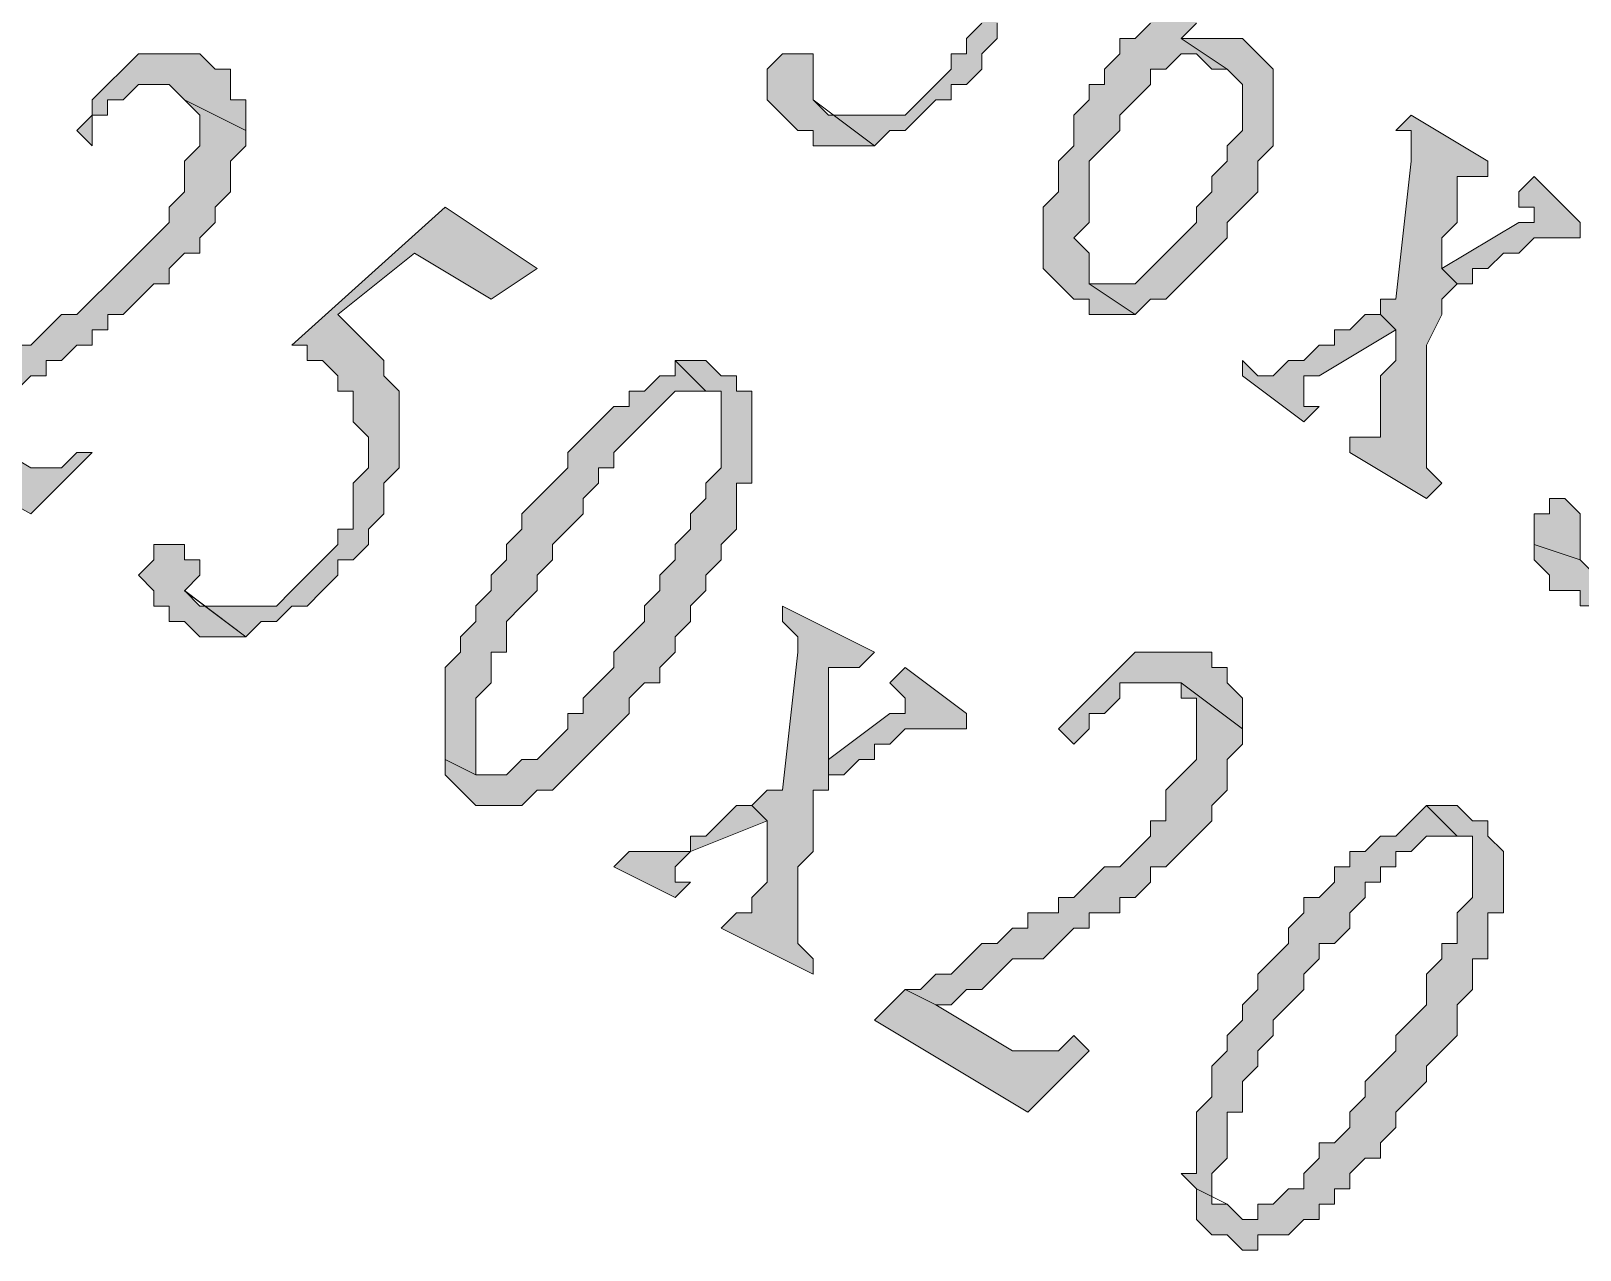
# Model space of a CAD drawing. Header units: millimetres. Extents: x 6 to 291, y 4 to 206.
# Drawn here: x 186.986 to 191.262, y 89.747 to 93.112 of the extents above; entities that cross this region are included whole.
import ezdxf

# ---------------------------------------------------------------- set-up
doc = ezdxf.new("R2010")
doc.units = ezdxf.units.MM
doc.layers.add('C00-00-00', color=7, linetype='Continuous')

msp = doc.modelspace()

# ---------------------------------------------------------------- hatches: boundary and pattern name
at = {"layer": 'C00-00-00'}
h = msp.add_hatch(color=256, dxfattribs=at)
h.dxf.hatch_style = 2
h.paths.add_polyline_path([(190.076673, 93.810666), (189.822673, 93.979999), (189.441673, 93.598999), (189.484006, 93.556666), (189.52634, 93.556666), (189.52634, 93.514333), (189.568673, 93.471999), (189.568673, 93.429666), (189.611006, 93.429666), (189.611006, 93.387333), (189.611006, 93.344999), (189.611006, 93.217999), (189.611006, 93.175666), (189.611006, 93.133333), (189.568673, 93.090999), (189.568673, 93.048666), (189.52634, 93.048666), (189.52634, 93.006333), (189.484006, 92.963999), (189.441673, 92.921666), (189.39934, 92.879333), (189.357006, 92.879333), (189.230006, 92.879333), (189.187673, 92.879333), (189.14534, 92.921666), (189.314673, 92.794666), (189.357006, 92.836999), (189.39934, 92.836999), (189.441673, 92.879333), (189.484006, 92.921666), (189.52634, 92.921666), (189.52634, 92.963999), (189.568673, 92.963999), (189.611006, 93.006333), (189.611006, 93.048666), (189.65334, 93.090999), (189.65334, 93.133333), (189.695673, 93.175666), (189.695673, 93.217999), (189.695673, 93.260333), (189.738006, 93.260333), (189.738006, 93.429666), (189.695673, 93.471999), (189.695673, 93.514333), (189.65334, 93.556666), (189.65334, 93.598999), (189.611006, 93.598999), (189.611006, 93.641333), (189.568673, 93.683666), (189.78034, 93.852999), (189.992006, 93.725999)])
h = msp.add_hatch(color=256, dxfattribs=at)
h.dxf.hatch_style = 2
h.paths.add_polyline_path([(190.796332, 93.429665), (190.753999, 93.429665), (190.711665, 93.471999), (190.542332, 93.471999), (190.499999, 93.429665), (190.457665, 93.429665), (190.415332, 93.429665), (190.372999, 93.387332), (190.330665, 93.387332), (190.288332, 93.344999), (190.245999, 93.302665), (190.203665, 93.302665), (190.161332, 93.260332), (190.118999, 93.217999), (190.118999, 93.175665), (190.076665, 93.175665), (190.076665, 93.133332), (190.034332, 93.090999), (189.991999, 93.090999), (189.991999, 93.048665), (189.949665, 93.006332), (189.949665, 92.963999), (189.907332, 92.963999), (189.907332, 92.921665), (189.864999, 92.879332), (189.864999, 92.836999), (189.864999, 92.794665), (189.822665, 92.752332), (189.822665, 92.667665), (189.780332, 92.625332), (189.780332, 92.455999), (189.822665, 92.413665), (189.864999, 92.371332), (189.907332, 92.371332), (189.907332, 92.328999), (190.034332, 92.328999), (189.907332, 92.413665), (189.907332, 92.455999), (189.907332, 92.498332), (189.864999, 92.540665), (189.907332, 92.582999), (189.907332, 92.667665), (189.907332, 92.709999), (189.907332, 92.752332), (189.949665, 92.794665), (189.991999, 92.836999), (189.991999, 92.879332), (190.034332, 92.921665), (190.076665, 92.963999), (190.076665, 93.006332), (190.118999, 93.006332), (190.161332, 93.048665), (190.203665, 93.048665), (190.245999, 93.006332), (190.288332, 93.006332), (190.161332, 93.090999), (190.203665, 93.133332), (190.203665, 93.175665), (190.245999, 93.175665), (190.288332, 93.217999), (190.330665, 93.260332), (190.372999, 93.302665), (190.415332, 93.344999), (190.457665, 93.344999), (190.499999, 93.387332), (190.584665, 93.387332), (190.626999, 93.429665), (190.669332, 93.429665), (190.711665, 93.387332), (190.753999, 93.387332)])
h = msp.add_hatch(color=256, dxfattribs=at)
h.dxf.hatch_style = 2
h.paths.add_polyline_path([(190.373005, 93.048673), (190.330672, 93.091006), (190.288339, 93.091006), (190.203672, 93.091006), (190.161339, 93.091006), (190.288339, 93.006339), (190.330672, 92.964006), (190.330672, 92.879339), (190.330672, 92.837006), (190.288339, 92.794673), (190.288339, 92.752339), (190.246005, 92.710006), (190.246005, 92.667673), (190.203672, 92.625339), (190.203672, 92.583006), (190.161339, 92.540673), (190.119005, 92.498339), (190.076672, 92.456006), (190.034339, 92.413673), (189.907339, 92.413673), (190.034339, 92.329006), (190.076672, 92.371339), (190.119005, 92.371339), (190.161339, 92.413673), (190.203672, 92.456006), (190.246005, 92.498339), (190.288339, 92.540673), (190.288339, 92.583006), (190.330672, 92.625339), (190.373005, 92.667673), (190.373005, 92.710006), (190.373005, 92.752339), (190.415339, 92.794673), (190.415339, 92.837006), (190.415339, 93.006339)])
h = msp.add_hatch(color=256, dxfattribs=at)
h.dxf.hatch_style = 2
h.paths.add_polyline_path([(187.494337, 93.006338), (187.452004, 93.048672), (187.409671, 93.048672), (187.367337, 93.048672), (187.325004, 93.048672), (187.282671, 93.048672), (187.240337, 93.006338), (187.198004, 92.964005), (187.155671, 92.921672), (187.155671, 92.879338), (187.113337, 92.837005), (187.155671, 92.794672), (187.155671, 92.837005), (187.155671, 92.879338), (187.198004, 92.879338), (187.198004, 92.921672), (187.240337, 92.921672), (187.282671, 92.964005), (187.367337, 92.964005), (187.409671, 92.921672), (187.579004, 92.837005), (187.579004, 92.921672), (187.536671, 92.921672), (187.536671, 92.964005), (187.536671, 93.006338)])
h = msp.add_hatch(color=256, dxfattribs=at)
h.dxf.hatch_style = 2
h.paths.add_polyline_path([(189.145335, 93.048673), (189.103001, 93.048673), (189.060668, 93.048673), (189.018335, 93.006339), (189.018335, 92.964006), (189.018335, 92.921673), (189.060668, 92.879339), (189.103001, 92.837006), (189.145335, 92.837006), (189.145335, 92.794673), (189.314668, 92.794673), (189.145335, 92.921673), (189.145335, 92.964006), (189.145335, 93.006339)])
h = msp.add_hatch(color=256, dxfattribs=at)
h.dxf.hatch_style = 2
h.paths.add_polyline_path([(187.579006, 92.837001), (187.409672, 92.921668), (187.452006, 92.879334), (187.452006, 92.794668), (187.409672, 92.752334), (187.409672, 92.710001), (187.409672, 92.667668), (187.367339, 92.625334), (187.367339, 92.583001), (187.325006, 92.540668), (187.282672, 92.498334), (187.240339, 92.456001), (187.198006, 92.413668), (187.155672, 92.371334), (187.113339, 92.329001), (187.071006, 92.329001), (187.028672, 92.286668), (186.986339, 92.244334), (186.944006, 92.244334), (186.901672, 92.202001), (186.859339, 92.202001), (186.859339, 92.159668), (186.817006, 92.159668), (186.732339, 92.117334), (186.690006, 92.117334), (186.647672, 92.075001), (186.774672, 92.032668), (186.817006, 92.075001), (186.859339, 92.075001), (186.901672, 92.117334), (186.944006, 92.117334), (186.986339, 92.159668), (187.028672, 92.159668), (187.028672, 92.202001), (187.071006, 92.202001), (187.113339, 92.244334), (187.155672, 92.244334), (187.155672, 92.286668), (187.198006, 92.286668), (187.198006, 92.329001), (187.240339, 92.329001), (187.282672, 92.371334), (187.325006, 92.413668), (187.367339, 92.413668), (187.367339, 92.456001), (187.409672, 92.498334), (187.452006, 92.498334), (187.452006, 92.540668), (187.494339, 92.583001), (187.494339, 92.625334), (187.536672, 92.667668), (187.536672, 92.710001), (187.536672, 92.752334), (187.579006, 92.794668)])
h = msp.add_hatch(color=256, dxfattribs=at)
h.dxf.hatch_style = 2
h.paths.add_polyline_path([(191.007996, 92.752333), (190.796329, 92.879333), (190.753996, 92.836999), (190.796329, 92.836999), (190.796329, 92.794666), (190.796329, 92.752333), (190.753996, 92.371333), (190.711662, 92.371333), (190.711662, 92.328999), (190.753996, 92.286666), (190.753996, 92.201999), (190.711662, 92.159666), (190.711662, 92.032666), (190.711662, 91.990333), (190.669329, 91.990333), (190.626996, 91.990333), (190.626996, 91.947999), (190.838662, 91.820999), (190.880996, 91.863333), (190.838662, 91.905666), (190.838662, 92.117333), (190.838662, 92.159666), (190.838662, 92.244333), (190.880996, 92.328999), (190.880996, 92.371333), (190.923329, 92.413666), (190.880996, 92.455999), (190.880996, 92.540666), (190.923329, 92.582999), (190.923329, 92.667666), (190.923329, 92.709999), (190.965662, 92.709999), (191.007996, 92.709999)])
h = msp.add_hatch(color=256, dxfattribs=at)
h.dxf.hatch_style = 2
h.paths.add_polyline_path([(191.98166, 92.710006), (191.939327, 92.710006), (191.896994, 92.75234), (191.85466, 92.75234), (191.812327, 92.710006), (191.769994, 92.710006), (191.896994, 92.62534), (191.939327, 92.583006), (191.939327, 92.540673), (191.939327, 92.456006), (191.939327, 92.413673), (191.896994, 92.37134), (191.896994, 92.329006), (191.85466, 92.286673), (191.812327, 92.286673), (191.812327, 92.24434), (191.769994, 92.24434), (191.72766, 92.202006), (191.685327, 92.202006), (191.642994, 92.202006), (191.60066, 92.202006), (191.558327, 92.202006), (191.558327, 92.159673), (191.60066, 92.11734), (191.642994, 92.075006), (191.642994, 92.032673), (191.685327, 92.032673), (191.685327, 91.948006), (191.642994, 91.905673), (191.642994, 91.86334), (191.642994, 91.821006), (191.60066, 91.778673), (191.60066, 91.73634), (191.558327, 91.73634), (191.558327, 91.694006), (191.515994, 91.651673), (191.47366, 91.651673), (191.47366, 91.60934), (191.431327, 91.60934), (191.388994, 91.60934), (191.34666, 91.60934), (191.304327, 91.60934), (191.261994, 91.651673), (191.134994, 91.694006), (191.134994, 91.651673), (191.177327, 91.60934), (191.177327, 91.567006), (191.21966, 91.567006), (191.261994, 91.567006), (191.261994, 91.524673), (191.34666, 91.524673), (191.388994, 91.567006), (191.431327, 91.567006), (191.47366, 91.567006), (191.515994, 91.60934), (191.558327, 91.60934), (191.60066, 91.651673), (191.642994, 91.651673), (191.642994, 91.694006), (191.685327, 91.73634), (191.72766, 91.778673), (191.72766, 91.821006), (191.769994, 91.86334), (191.769994, 91.905673), (191.769994, 91.948006), (191.769994, 92.032673), (191.769994, 92.075006), (191.72766, 92.11734), (191.72766, 92.159673), (191.769994, 92.159673), (191.812327, 92.202006), (191.85466, 92.202006), (191.85466, 92.24434), (191.896994, 92.24434), (191.939327, 92.286673), (191.98166, 92.329006), (191.98166, 92.37134), (192.023994, 92.37134), (192.023994, 92.413673), (192.023994, 92.456006), (192.066327, 92.49834), (192.066327, 92.540673), (192.023994, 92.583006), (192.023994, 92.62534), (192.023994, 92.667673)])
h = msp.add_hatch(color=256, dxfattribs=at)
h.dxf.hatch_style = 2
h.paths.add_polyline_path([(191.262001, 92.583004), (191.135001, 92.710004), (191.092668, 92.66767), (191.092668, 92.625337), (191.135001, 92.625337), (191.135001, 92.583004), (191.092668, 92.583004), (190.881001, 92.456004), (190.923335, 92.41367), (190.965668, 92.41367), (190.965668, 92.456004), (191.008001, 92.456004), (191.050335, 92.498337), (191.092668, 92.498337), (191.135001, 92.54067), (191.177335, 92.54067), (191.262001, 92.54067)])
h = msp.add_hatch(color=256, dxfattribs=at)
h.dxf.hatch_style = 2
h.paths.add_polyline_path([(188.383333, 92.456001), (188.129333, 92.625334), (187.706, 92.244334), (187.748333, 92.244334), (187.748333, 92.202001), (187.790667, 92.202001), (187.833, 92.159667), (187.833, 92.117334), (187.875333, 92.117334), (187.875333, 92.075001), (187.875333, 92.032667), (187.917667, 91.990334), (187.917667, 91.905667), (187.875333, 91.863334), (187.875333, 91.821001), (187.875333, 91.778667), (187.875333, 91.736334), (187.833, 91.736334), (187.833, 91.694001), (187.790667, 91.651667), (187.748333, 91.609334), (187.706, 91.567001), (187.663667, 91.524667), (187.621333, 91.524667), (187.536667, 91.524667), (187.494333, 91.524667), (187.452, 91.524667), (187.409667, 91.567001), (187.579, 91.440001), (187.621333, 91.482334), (187.663667, 91.482334), (187.706, 91.524667), (187.748333, 91.524667), (187.790667, 91.567001), (187.833, 91.609334), (187.833, 91.651667), (187.875333, 91.651667), (187.917667, 91.694001), (187.917667, 91.736334), (187.96, 91.778667), (187.96, 91.821001), (187.96, 91.863334), (188.002333, 91.905667), (188.002333, 92.075001), (188.002333, 92.117334), (187.96, 92.159667), (187.96, 92.202001), (187.917667, 92.244334), (187.875333, 92.286667), (187.833, 92.329001), (188.044667, 92.498334), (188.256333, 92.371334)])
h = msp.add_hatch(color=256, dxfattribs=at)
h.dxf.hatch_style = 2
h.paths.add_polyline_path([(190.711663, 92.329006), (190.66933, 92.329006), (190.626997, 92.286672), (190.584663, 92.286672), (190.584663, 92.244339), (190.54233, 92.244339), (190.499997, 92.202006), (190.457663, 92.202006), (190.41533, 92.159672), (190.372997, 92.159672), (190.330663, 92.202006), (190.330663, 92.159672), (190.499997, 92.032672), (190.54233, 92.075006), (190.499997, 92.075006), (190.499997, 92.117339), (190.499997, 92.159672), (190.54233, 92.159672), (190.753997, 92.286672)])
h = msp.add_hatch(color=256, dxfattribs=at)
h.dxf.hatch_style = 2
h.paths.add_polyline_path([(188.891329, 92.159669), (188.848996, 92.202002), (188.764329, 92.202002), (188.848996, 92.117335), (188.891329, 92.117335), (188.891329, 92.075002), (188.891329, 91.990335), (188.891329, 91.948002), (188.891329, 91.905669), (188.848996, 91.863335), (188.848996, 91.821002), (188.806662, 91.778669), (188.806662, 91.736335), (188.764329, 91.694002), (188.764329, 91.651669), (188.721996, 91.609335), (188.721996, 91.567002), (188.679662, 91.524669), (188.679662, 91.482335), (188.637329, 91.440002), (188.594996, 91.397669), (188.594996, 91.355335), (188.552662, 91.313002), (188.510329, 91.270669), (188.510329, 91.228335), (188.467996, 91.228335), (188.467996, 91.186002), (188.425662, 91.143669), (188.383329, 91.101335), (188.340996, 91.101335), (188.298662, 91.059002), (188.256329, 91.059002), (188.213996, 91.059002), (188.129329, 91.101335), (188.129329, 91.059002), (188.171662, 91.016669), (188.213996, 90.974335), (188.256329, 90.974335), (188.298662, 90.974335), (188.340996, 90.974335), (188.383329, 91.016669), (188.425662, 91.016669), (188.467996, 91.059002), (188.510329, 91.101335), (188.552662, 91.143669), (188.594996, 91.186002), (188.637329, 91.228335), (188.637329, 91.270669), (188.679662, 91.313002), (188.721996, 91.313002), (188.721996, 91.355335), (188.764329, 91.397669), (188.764329, 91.440002), (188.806662, 91.482335), (188.806662, 91.524669), (188.848996, 91.567002), (188.848996, 91.609335), (188.891329, 91.651669), (188.891329, 91.694002), (188.933662, 91.736335), (188.933662, 91.778669), (188.933662, 91.821002), (188.933662, 91.863335), (188.975996, 91.863335), (188.975996, 92.117335), (188.933662, 92.117335), (188.933662, 92.159669)])
h = msp.add_hatch(color=256, dxfattribs=at)
h.dxf.hatch_style = 2
h.paths.add_polyline_path([(188.764334, 92.202003), (188.764334, 92.159669), (188.722001, 92.159669), (188.679667, 92.117336), (188.637334, 92.117336), (188.637334, 92.075003), (188.595001, 92.075003), (188.552667, 92.032669), (188.510334, 91.990336), (188.468001, 91.948003), (188.468001, 91.905669), (188.425667, 91.863336), (188.383334, 91.821003), (188.341001, 91.778669), (188.341001, 91.736336), (188.298667, 91.694003), (188.298667, 91.651669), (188.256334, 91.609336), (188.256334, 91.567003), (188.214001, 91.524669), (188.214001, 91.482336), (188.171667, 91.440003), (188.171667, 91.397669), (188.129334, 91.355336), (188.129334, 91.270669), (188.129334, 91.101336), (188.214001, 91.059003), (188.214001, 91.101336), (188.214001, 91.228336), (188.214001, 91.270669), (188.256334, 91.313003), (188.256334, 91.355336), (188.256334, 91.397669), (188.298667, 91.397669), (188.298667, 91.440003), (188.298667, 91.482336), (188.341001, 91.524669), (188.383334, 91.567003), (188.383334, 91.609336), (188.425667, 91.651669), (188.425667, 91.694003), (188.468001, 91.736336), (188.510334, 91.778669), (188.510334, 91.821003), (188.552667, 91.863336), (188.552667, 91.905669), (188.595001, 91.905669), (188.595001, 91.948003), (188.637334, 91.990336), (188.679667, 92.032669), (188.722001, 92.075003), (188.764334, 92.117336), (188.806667, 92.117336), (188.849001, 92.117336)])
h = msp.add_hatch(color=256, dxfattribs=at)
h.dxf.hatch_style = 2
h.paths.add_polyline_path([(187.155663, 91.948005), (187.113329, 91.948005), (187.070996, 91.905672), (186.986329, 91.905672), (186.774663, 92.032672), (186.647663, 92.075005), (186.605329, 92.032672), (186.605329, 91.990338), (186.986329, 91.778672)])
h = msp.add_hatch(color=256, dxfattribs=at)
h.dxf.hatch_style = 2
h.paths.add_polyline_path([(191.219659, 91.821002), (191.177326, 91.821002), (191.177326, 91.778669), (191.134992, 91.778669), (191.134992, 91.736336), (191.134992, 91.694002), (191.261992, 91.651669), (191.261992, 91.694002), (191.261992, 91.736336), (191.261992, 91.778669)])
h = msp.add_hatch(color=256, dxfattribs=at)
h.dxf.hatch_style = 2
h.paths.add_polyline_path([(187.409669, 91.693999), (187.367335, 91.693999), (187.325002, 91.693999), (187.325002, 91.651666), (187.282669, 91.609333), (187.325002, 91.566999), (187.325002, 91.524666), (187.367335, 91.524666), (187.367335, 91.482333), (187.409669, 91.482333), (187.452002, 91.439999), (187.579002, 91.439999), (187.409669, 91.566999), (187.452002, 91.609333), (187.452002, 91.651666), (187.409669, 91.651666)])
h = msp.add_hatch(color=256, dxfattribs=at)
h.dxf.hatch_style = 2
h.paths.add_polyline_path([(189.314672, 91.397667), (189.060672, 91.524667), (189.060672, 91.482334), (189.103005, 91.440001), (189.103005, 91.397667), (189.060672, 91.016667), (189.018339, 91.016667), (188.976005, 90.974334), (189.018339, 90.932001), (189.018339, 90.847334), (189.018339, 90.762667), (188.976005, 90.720334), (188.976005, 90.678001), (188.933672, 90.678001), (188.891339, 90.635667), (189.145339, 90.508667), (189.145339, 90.551001), (189.103005, 90.593334), (189.103005, 90.635667), (189.103005, 90.678001), (189.103005, 90.805001), (189.145339, 90.847334), (189.145339, 90.889667), (189.145339, 90.974334), (189.145339, 91.016667), (189.187672, 91.016667), (189.187672, 91.059001), (189.187672, 91.101334), (189.187672, 91.228334), (189.187672, 91.270667), (189.187672, 91.355334), (189.230005, 91.355334), (189.272339, 91.355334)])
h = msp.add_hatch(color=256, dxfattribs=at)
h.dxf.hatch_style = 2
h.paths.add_polyline_path([(190.245994, 91.397667), (190.203661, 91.397667), (190.161328, 91.397667), (190.076661, 91.397667), (190.034328, 91.397667), (189.991994, 91.355334), (189.949661, 91.313001), (189.907328, 91.270667), (189.864994, 91.228334), (189.822661, 91.186001), (189.864994, 91.143667), (189.907328, 91.186001), (189.907328, 91.228334), (189.949661, 91.228334), (189.991994, 91.270667), (189.991994, 91.313001), (190.034328, 91.313001), (190.076661, 91.313001), (190.118994, 91.313001), (190.161328, 91.313001), (190.330661, 91.186001), (190.330661, 91.270667), (190.288328, 91.313001), (190.288328, 91.355334), (190.245994, 91.355334)])
h = msp.add_hatch(color=256, dxfattribs=at)
h.dxf.hatch_style = 2
h.paths.add_polyline_path([(189.568661, 91.228338), (189.399328, 91.355338), (189.356995, 91.313005), (189.399328, 91.270672), (189.399328, 91.228338), (189.356995, 91.228338), (189.187661, 91.101338), (189.187661, 91.059005), (189.229995, 91.059005), (189.272328, 91.101338), (189.314661, 91.101338), (189.314661, 91.143672), (189.356995, 91.143672), (189.399328, 91.186005), (189.441661, 91.186005), (189.568661, 91.186005)])
h = msp.add_hatch(color=256, dxfattribs=at)
h.dxf.hatch_style = 2
h.paths.add_polyline_path([(190.330663, 91.186004), (190.161329, 91.313004), (190.161329, 91.27067), (190.203663, 91.27067), (190.203663, 91.228337), (190.203663, 91.186004), (190.203663, 91.101337), (190.161329, 91.059004), (190.118996, 91.01667), (190.118996, 90.974337), (190.118996, 90.932004), (190.076663, 90.932004), (190.076663, 90.88967), (190.034329, 90.847337), (189.991996, 90.805004), (189.949663, 90.805004), (189.907329, 90.76267), (189.864996, 90.720337), (189.822663, 90.720337), (189.822663, 90.678004), (189.780329, 90.678004), (189.737996, 90.678004), (189.737996, 90.63567), (189.695663, 90.63567), (189.653329, 90.593337), (189.610996, 90.593337), (189.568663, 90.551004), (189.526329, 90.50867), (189.483996, 90.50867), (189.441663, 90.466337), (189.399329, 90.466337), (189.483996, 90.424004), (189.526329, 90.424004), (189.568663, 90.466337), (189.610996, 90.466337), (189.653329, 90.50867), (189.695663, 90.551004), (189.737996, 90.551004), (189.780329, 90.551004), (189.822663, 90.593337), (189.864996, 90.63567), (189.907329, 90.63567), (189.907329, 90.678004), (189.949663, 90.678004), (189.991996, 90.678004), (189.991996, 90.720337), (190.034329, 90.720337), (190.076663, 90.76267), (190.076663, 90.805004), (190.118996, 90.805004), (190.161329, 90.847337), (190.203663, 90.88967), (190.245996, 90.932004), (190.245996, 90.974337), (190.288329, 91.01667), (190.288329, 91.059004), (190.288329, 91.101337), (190.330663, 91.14367)])
h = msp.add_hatch(color=256, dxfattribs=at)
h.dxf.hatch_style = 2
h.paths.add_polyline_path([(188.975997, 90.974332), (188.933664, 90.974332), (188.891331, 90.931999), (188.848997, 90.889666), (188.806664, 90.889666), (188.806664, 90.847332), (188.764331, 90.847332), (188.721997, 90.847332), (188.679664, 90.847332), (188.637331, 90.847332), (188.594997, 90.804999), (188.764331, 90.720332), (188.806664, 90.762666), (188.764331, 90.762666), (188.764331, 90.804999), (188.806664, 90.847332), (189.018331, 90.931999)])
h = msp.add_hatch(color=256, dxfattribs=at)
h.dxf.hatch_style = 2
h.paths.add_polyline_path([(190.838674, 90.974332), (190.796341, 90.931999), (190.754008, 90.889666), (190.711674, 90.889666), (190.669341, 90.847332), (190.627008, 90.847332), (190.627008, 90.804999), (190.584674, 90.804999), (190.584674, 90.762666), (190.542341, 90.720332), (190.500008, 90.720332), (190.500008, 90.677999), (190.457674, 90.635666), (190.457674, 90.593332), (190.415341, 90.550999), (190.373008, 90.508666), (190.373008, 90.466332), (190.330674, 90.423999), (190.330674, 90.381666), (190.288341, 90.339332), (190.288341, 90.296999), (190.246008, 90.254666), (190.246008, 90.212332), (190.246008, 90.169999), (190.203674, 90.127666), (190.203674, 90.085332), (190.203674, 89.958332), (190.161341, 89.958332), (190.203674, 89.915999), (190.288341, 89.873666), (190.246008, 89.873666), (190.246008, 89.915999), (190.246008, 89.958332), (190.288341, 90.000666), (190.288341, 90.042999), (190.288341, 90.127666), (190.330674, 90.127666), (190.330674, 90.169999), (190.330674, 90.212332), (190.373008, 90.254666), (190.373008, 90.296999), (190.415341, 90.339332), (190.415341, 90.381666), (190.457674, 90.423999), (190.500008, 90.466332), (190.500008, 90.508666), (190.542341, 90.550999), (190.542341, 90.593332), (190.584674, 90.593332), (190.627008, 90.635666), (190.627008, 90.677999), (190.669341, 90.720332), (190.669341, 90.762666), (190.711674, 90.762666), (190.711674, 90.804999), (190.754008, 90.804999), (190.754008, 90.847332), (190.796341, 90.847332), (190.838674, 90.889666), (190.923341, 90.889666)])
h = msp.add_hatch(color=256, dxfattribs=at)
h.dxf.hatch_style = 2
h.paths.add_polyline_path([(190.965669, 90.932006), (190.923336, 90.974339), (190.838669, 90.974339), (190.923336, 90.889673), (190.965669, 90.889673), (190.965669, 90.847339), (190.965669, 90.805006), (190.965669, 90.762673), (190.965669, 90.720339), (190.923336, 90.678006), (190.923336, 90.635673), (190.923336, 90.593339), (190.881003, 90.593339), (190.881003, 90.551006), (190.838669, 90.508673), (190.838669, 90.466339), (190.838669, 90.424006), (190.796336, 90.381673), (190.754003, 90.339339), (190.754003, 90.297006), (190.711669, 90.254673), (190.669336, 90.212339), (190.669336, 90.170006), (190.627003, 90.127673), (190.627003, 90.085339), (190.584669, 90.043006), (190.542336, 90.043006), (190.542336, 90.000673), (190.500003, 89.958339), (190.500003, 89.916006), (190.457669, 89.916006), (190.415336, 89.873673), (190.373003, 89.873673), (190.373003, 89.831339), (190.330669, 89.831339), (190.288336, 89.873673), (190.203669, 89.916006), (190.203669, 89.873673), (190.203669, 89.831339), (190.246003, 89.789006), (190.288336, 89.789006), (190.330669, 89.746673), (190.373003, 89.746673), (190.373003, 89.789006), (190.415336, 89.789006), (190.457669, 89.789006), (190.500003, 89.831339), (190.542336, 89.831339), (190.542336, 89.873673), (190.584669, 89.873673), (190.584669, 89.916006), (190.627003, 89.916006), (190.627003, 89.958339), (190.669336, 90.000673), (190.711669, 90.000673), (190.711669, 90.043006), (190.754003, 90.085339), (190.754003, 90.127673), (190.796336, 90.170006), (190.838669, 90.212339), (190.838669, 90.254673), (190.881003, 90.297006), (190.923336, 90.339339), (190.923336, 90.381673), (190.923336, 90.424006), (190.965669, 90.466339), (190.965669, 90.508673), (190.965669, 90.551006), (191.008003, 90.551006), (191.008003, 90.593339), (191.008003, 90.678006), (191.050336, 90.678006), (191.050336, 90.847339), (191.008003, 90.889673), (191.008003, 90.932006)])
h = msp.add_hatch(color=256, dxfattribs=at)
h.dxf.hatch_style = 2
h.paths.add_polyline_path([(189.907336, 90.297), (189.865003, 90.339333), (189.822669, 90.297), (189.780336, 90.297), (189.695669, 90.297), (189.484003, 90.424), (189.399336, 90.466333), (189.357003, 90.424), (189.314669, 90.381666), (189.738003, 90.127666)])

# ---------------------------------------------------------------- linework, layer by layer
at = {"layer": 'C00-00-00', "lineweight": 13}
for points in [[(189.611006, 93.133333), (189.568673, 93.090999), (189.568673, 93.048666), (189.52634, 93.048666), (189.52634, 93.006333), (189.484006, 92.963999), (189.441673, 92.921666), (189.39934, 92.879333), (189.357006, 92.879333), (189.230006, 92.879333), (189.187673, 92.879333), (189.14534, 92.921666), (189.314673, 92.794666), (189.357006, 92.836999), (189.39934, 92.836999), (189.441673, 92.879333), (189.484006, 92.921666), (189.52634, 92.921666), (189.52634, 92.963999), (189.568673, 92.963999), (189.611006, 93.006333), (189.611006, 93.048666), (189.65334, 93.090999), (189.65334, 93.133333)], [(190.076665, 93.133332), (190.034332, 93.090999), (189.991999, 93.090999), (189.991999, 93.048665), (189.949665, 93.006332), (189.949665, 92.963999), (189.907332, 92.963999), (189.907332, 92.921665), (189.864999, 92.879332), (189.864999, 92.836999), (189.864999, 92.794665), (189.822665, 92.752332), (189.822665, 92.667665), (189.780332, 92.625332), (189.780332, 92.455999), (189.822665, 92.413665), (189.864999, 92.371332), (189.907332, 92.371332), (189.907332, 92.328999), (190.034332, 92.328999), (189.907332, 92.413665), (189.907332, 92.455999), (189.907332, 92.498332), (189.864999, 92.540665), (189.907332, 92.582999), (189.907332, 92.667665), (189.907332, 92.709999), (189.907332, 92.752332), (189.949665, 92.794665), (189.991999, 92.836999), (189.991999, 92.879332), (190.034332, 92.921665), (190.076665, 92.963999), (190.076665, 93.006332), (190.118999, 93.006332), (190.161332, 93.048665), (190.203665, 93.048665), (190.245999, 93.006332), (190.288332, 93.006332), (190.161332, 93.090999), (190.203665, 93.133332)], [(186.944006, 92.117334), (186.986339, 92.159668), (187.028672, 92.159668), (187.028672, 92.202001), (187.071006, 92.202001), (187.113339, 92.244334), (187.155672, 92.244334), (187.155672, 92.286668), (187.198006, 92.286668), (187.198006, 92.329001), (187.240339, 92.329001), (187.282672, 92.371334), (187.325006, 92.413668), (187.367339, 92.413668), (187.367339, 92.456001), (187.409672, 92.498334), (187.452006, 92.498334), (187.452006, 92.540668), (187.494339, 92.583001), (187.494339, 92.625334), (187.536672, 92.667668), (187.536672, 92.710001), (187.536672, 92.752334), (187.579006, 92.794668), (187.579006, 92.837001), (187.409672, 92.921668), (187.452006, 92.879334), (187.452006, 92.794668), (187.409672, 92.752334), (187.409672, 92.710001), (187.409672, 92.667668), (187.367339, 92.625334), (187.367339, 92.583001), (187.325006, 92.540668), (187.282672, 92.498334), (187.240339, 92.456001), (187.198006, 92.413668), (187.155672, 92.371334), (187.113339, 92.329001), (187.071006, 92.329001), (187.028672, 92.286668), (186.986339, 92.244334), (186.944006, 92.244334)], [(191.304327, 91.60934), (191.261994, 91.651673), (191.134994, 91.694006), (191.134994, 91.651673), (191.177327, 91.60934), (191.177327, 91.567006), (191.21966, 91.567006), (191.261994, 91.567006), (191.261994, 91.524673), (191.34666, 91.524673)]]:
    msp.add_lwpolyline(points, dxfattribs=at)
for points in [[(190.373005, 93.048673), (190.330672, 93.091006), (190.288339, 93.091006), (190.203672, 93.091006), (190.161339, 93.091006), (190.288339, 93.006339), (190.330672, 92.964006), (190.330672, 92.879339), (190.330672, 92.837006), (190.288339, 92.794673), (190.288339, 92.752339), (190.246005, 92.710006), (190.246005, 92.667673), (190.203672, 92.625339), (190.203672, 92.583006), (190.161339, 92.540673), (190.119005, 92.498339), (190.076672, 92.456006), (190.034339, 92.413673), (189.907339, 92.413673), (190.034339, 92.329006), (190.076672, 92.371339), (190.119005, 92.371339), (190.161339, 92.413673), (190.203672, 92.456006), (190.246005, 92.498339), (190.288339, 92.540673), (190.288339, 92.583006), (190.330672, 92.625339), (190.373005, 92.667673), (190.373005, 92.710006), (190.373005, 92.752339), (190.415339, 92.794673), (190.415339, 92.837006), (190.415339, 93.006339)], [(187.494337, 93.006338), (187.452004, 93.048672), (187.409671, 93.048672), (187.367337, 93.048672), (187.325004, 93.048672), (187.282671, 93.048672), (187.240337, 93.006338), (187.198004, 92.964005), (187.155671, 92.921672), (187.155671, 92.879338), (187.113337, 92.837005), (187.155671, 92.794672), (187.155671, 92.837005), (187.155671, 92.879338), (187.198004, 92.879338), (187.198004, 92.921672), (187.240337, 92.921672), (187.282671, 92.964005), (187.367337, 92.964005), (187.409671, 92.921672), (187.579004, 92.837005), (187.579004, 92.921672), (187.536671, 92.921672), (187.536671, 92.964005), (187.536671, 93.006338)], [(189.145335, 93.048673), (189.103001, 93.048673), (189.060668, 93.048673), (189.018335, 93.006339), (189.018335, 92.964006), (189.018335, 92.921673), (189.060668, 92.879339), (189.103001, 92.837006), (189.145335, 92.837006), (189.145335, 92.794673), (189.314668, 92.794673), (189.145335, 92.921673), (189.145335, 92.964006), (189.145335, 93.006339)], [(191.007996, 92.752333), (190.796329, 92.879333), (190.753996, 92.836999), (190.796329, 92.836999), (190.796329, 92.794666), (190.796329, 92.752333), (190.753996, 92.371333), (190.711662, 92.371333), (190.711662, 92.328999), (190.753996, 92.286666), (190.753996, 92.201999), (190.711662, 92.159666), (190.711662, 92.032666), (190.711662, 91.990333), (190.669329, 91.990333), (190.626996, 91.990333), (190.626996, 91.947999), (190.838662, 91.820999), (190.880996, 91.863333), (190.838662, 91.905666), (190.838662, 92.117333), (190.838662, 92.159666), (190.838662, 92.244333), (190.880996, 92.328999), (190.880996, 92.371333), (190.923329, 92.413666), (190.880996, 92.455999), (190.880996, 92.540666), (190.923329, 92.582999), (190.923329, 92.667666), (190.923329, 92.709999), (190.965662, 92.709999), (191.007996, 92.709999)], [(191.262001, 92.583004), (191.135001, 92.710004), (191.092668, 92.66767), (191.092668, 92.625337), (191.135001, 92.625337), (191.135001, 92.583004), (191.092668, 92.583004), (190.881001, 92.456004), (190.923335, 92.41367), (190.965668, 92.41367), (190.965668, 92.456004), (191.008001, 92.456004), (191.050335, 92.498337), (191.092668, 92.498337), (191.135001, 92.54067), (191.177335, 92.54067), (191.262001, 92.54067)], [(188.383333, 92.456001), (188.129333, 92.625334), (187.706, 92.244334), (187.748333, 92.244334), (187.748333, 92.202001), (187.790667, 92.202001), (187.833, 92.159667), (187.833, 92.117334), (187.875333, 92.117334), (187.875333, 92.075001), (187.875333, 92.032667), (187.917667, 91.990334), (187.917667, 91.905667), (187.875333, 91.863334), (187.875333, 91.821001), (187.875333, 91.778667), (187.875333, 91.736334), (187.833, 91.736334), (187.833, 91.694001), (187.790667, 91.651667), (187.748333, 91.609334), (187.706, 91.567001), (187.663667, 91.524667), (187.621333, 91.524667), (187.536667, 91.524667), (187.494333, 91.524667), (187.452, 91.524667), (187.409667, 91.567001), (187.579, 91.440001), (187.621333, 91.482334), (187.663667, 91.482334), (187.706, 91.524667), (187.748333, 91.524667), (187.790667, 91.567001), (187.833, 91.609334), (187.833, 91.651667), (187.875333, 91.651667), (187.917667, 91.694001), (187.917667, 91.736334), (187.96, 91.778667), (187.96, 91.821001), (187.96, 91.863334), (188.002333, 91.905667), (188.002333, 92.075001), (188.002333, 92.117334), (187.96, 92.159667), (187.96, 92.202001), (187.917667, 92.244334), (187.875333, 92.286667), (187.833, 92.329001), (188.044667, 92.498334), (188.256333, 92.371334)], [(190.711663, 92.329006), (190.66933, 92.329006), (190.626997, 92.286672), (190.584663, 92.286672), (190.584663, 92.244339), (190.54233, 92.244339), (190.499997, 92.202006), (190.457663, 92.202006), (190.41533, 92.159672), (190.372997, 92.159672), (190.330663, 92.202006), (190.330663, 92.159672), (190.499997, 92.032672), (190.54233, 92.075006), (190.499997, 92.075006), (190.499997, 92.117339), (190.499997, 92.159672), (190.54233, 92.159672), (190.753997, 92.286672)], [(188.891329, 92.159669), (188.848996, 92.202002), (188.764329, 92.202002), (188.848996, 92.117335), (188.891329, 92.117335), (188.891329, 92.075002), (188.891329, 91.990335), (188.891329, 91.948002), (188.891329, 91.905669), (188.848996, 91.863335), (188.848996, 91.821002), (188.806662, 91.778669), (188.806662, 91.736335), (188.764329, 91.694002), (188.764329, 91.651669), (188.721996, 91.609335), (188.721996, 91.567002), (188.679662, 91.524669), (188.679662, 91.482335), (188.637329, 91.440002), (188.594996, 91.397669), (188.594996, 91.355335), (188.552662, 91.313002), (188.510329, 91.270669), (188.510329, 91.228335), (188.467996, 91.228335), (188.467996, 91.186002), (188.425662, 91.143669), (188.383329, 91.101335), (188.340996, 91.101335), (188.298662, 91.059002), (188.256329, 91.059002), (188.213996, 91.059002), (188.129329, 91.101335), (188.129329, 91.059002), (188.171662, 91.016669), (188.213996, 90.974335), (188.256329, 90.974335), (188.298662, 90.974335), (188.340996, 90.974335), (188.383329, 91.016669), (188.425662, 91.016669), (188.467996, 91.059002), (188.510329, 91.101335), (188.552662, 91.143669), (188.594996, 91.186002), (188.637329, 91.228335), (188.637329, 91.270669), (188.679662, 91.313002), (188.721996, 91.313002), (188.721996, 91.355335), (188.764329, 91.397669), (188.764329, 91.440002), (188.806662, 91.482335), (188.806662, 91.524669), (188.848996, 91.567002), (188.848996, 91.609335), (188.891329, 91.651669), (188.891329, 91.694002), (188.933662, 91.736335), (188.933662, 91.778669), (188.933662, 91.821002), (188.933662, 91.863335), (188.975996, 91.863335), (188.975996, 92.117335), (188.933662, 92.117335), (188.933662, 92.159669)], [(188.764334, 92.202003), (188.764334, 92.159669), (188.722001, 92.159669), (188.679667, 92.117336), (188.637334, 92.117336), (188.637334, 92.075003), (188.595001, 92.075003), (188.552667, 92.032669), (188.510334, 91.990336), (188.468001, 91.948003), (188.468001, 91.905669), (188.425667, 91.863336), (188.383334, 91.821003), (188.341001, 91.778669), (188.341001, 91.736336), (188.298667, 91.694003), (188.298667, 91.651669), (188.256334, 91.609336), (188.256334, 91.567003), (188.214001, 91.524669), (188.214001, 91.482336), (188.171667, 91.440003), (188.171667, 91.397669), (188.129334, 91.355336), (188.129334, 91.270669), (188.129334, 91.101336), (188.214001, 91.059003), (188.214001, 91.101336), (188.214001, 91.228336), (188.214001, 91.270669), (188.256334, 91.313003), (188.256334, 91.355336), (188.256334, 91.397669), (188.298667, 91.397669), (188.298667, 91.440003), (188.298667, 91.482336), (188.341001, 91.524669), (188.383334, 91.567003), (188.383334, 91.609336), (188.425667, 91.651669), (188.425667, 91.694003), (188.468001, 91.736336), (188.510334, 91.778669), (188.510334, 91.821003), (188.552667, 91.863336), (188.552667, 91.905669), (188.595001, 91.905669), (188.595001, 91.948003), (188.637334, 91.990336), (188.679667, 92.032669), (188.722001, 92.075003), (188.764334, 92.117336), (188.806667, 92.117336), (188.849001, 92.117336)], [(187.155663, 91.948005), (187.113329, 91.948005), (187.070996, 91.905672), (186.986329, 91.905672), (186.774663, 92.032672), (186.647663, 92.075005), (186.605329, 92.032672), (186.605329, 91.990338), (186.986329, 91.778672)], [(191.219659, 91.821002), (191.177326, 91.821002), (191.177326, 91.778669), (191.134992, 91.778669), (191.134992, 91.736336), (191.134992, 91.694002), (191.261992, 91.651669), (191.261992, 91.694002), (191.261992, 91.736336), (191.261992, 91.778669)], [(187.409669, 91.693999), (187.367335, 91.693999), (187.325002, 91.693999), (187.325002, 91.651666), (187.282669, 91.609333), (187.325002, 91.566999), (187.325002, 91.524666), (187.367335, 91.524666), (187.367335, 91.482333), (187.409669, 91.482333), (187.452002, 91.439999), (187.579002, 91.439999), (187.409669, 91.566999), (187.452002, 91.609333), (187.452002, 91.651666), (187.409669, 91.651666)], [(189.314672, 91.397667), (189.060672, 91.524667), (189.060672, 91.482334), (189.103005, 91.440001), (189.103005, 91.397667), (189.060672, 91.016667), (189.018339, 91.016667), (188.976005, 90.974334), (189.018339, 90.932001), (189.018339, 90.847334), (189.018339, 90.762667), (188.976005, 90.720334), (188.976005, 90.678001), (188.933672, 90.678001), (188.891339, 90.635667), (189.145339, 90.508667), (189.145339, 90.551001), (189.103005, 90.593334), (189.103005, 90.635667), (189.103005, 90.678001), (189.103005, 90.805001), (189.145339, 90.847334), (189.145339, 90.889667), (189.145339, 90.974334), (189.145339, 91.016667), (189.187672, 91.016667), (189.187672, 91.059001), (189.187672, 91.101334), (189.187672, 91.228334), (189.187672, 91.270667), (189.187672, 91.355334), (189.230005, 91.355334), (189.272339, 91.355334)], [(190.245994, 91.397667), (190.203661, 91.397667), (190.161328, 91.397667), (190.076661, 91.397667), (190.034328, 91.397667), (189.991994, 91.355334), (189.949661, 91.313001), (189.907328, 91.270667), (189.864994, 91.228334), (189.822661, 91.186001), (189.864994, 91.143667), (189.907328, 91.186001), (189.907328, 91.228334), (189.949661, 91.228334), (189.991994, 91.270667), (189.991994, 91.313001), (190.034328, 91.313001), (190.076661, 91.313001), (190.118994, 91.313001), (190.161328, 91.313001), (190.330661, 91.186001), (190.330661, 91.270667), (190.288328, 91.313001), (190.288328, 91.355334), (190.245994, 91.355334)], [(189.568661, 91.228338), (189.399328, 91.355338), (189.356995, 91.313005), (189.399328, 91.270672), (189.399328, 91.228338), (189.356995, 91.228338), (189.187661, 91.101338), (189.187661, 91.059005), (189.229995, 91.059005), (189.272328, 91.101338), (189.314661, 91.101338), (189.314661, 91.143672), (189.356995, 91.143672), (189.399328, 91.186005), (189.441661, 91.186005), (189.568661, 91.186005)], [(190.330663, 91.186004), (190.161329, 91.313004), (190.161329, 91.27067), (190.203663, 91.27067), (190.203663, 91.228337), (190.203663, 91.186004), (190.203663, 91.101337), (190.161329, 91.059004), (190.118996, 91.01667), (190.118996, 90.974337), (190.118996, 90.932004), (190.076663, 90.932004), (190.076663, 90.88967), (190.034329, 90.847337), (189.991996, 90.805004), (189.949663, 90.805004), (189.907329, 90.76267), (189.864996, 90.720337), (189.822663, 90.720337), (189.822663, 90.678004), (189.780329, 90.678004), (189.737996, 90.678004), (189.737996, 90.63567), (189.695663, 90.63567), (189.653329, 90.593337), (189.610996, 90.593337), (189.568663, 90.551004), (189.526329, 90.50867), (189.483996, 90.50867), (189.441663, 90.466337), (189.399329, 90.466337), (189.483996, 90.424004), (189.526329, 90.424004), (189.568663, 90.466337), (189.610996, 90.466337), (189.653329, 90.50867), (189.695663, 90.551004), (189.737996, 90.551004), (189.780329, 90.551004), (189.822663, 90.593337), (189.864996, 90.63567), (189.907329, 90.63567), (189.907329, 90.678004), (189.949663, 90.678004), (189.991996, 90.678004), (189.991996, 90.720337), (190.034329, 90.720337), (190.076663, 90.76267), (190.076663, 90.805004), (190.118996, 90.805004), (190.161329, 90.847337), (190.203663, 90.88967), (190.245996, 90.932004), (190.245996, 90.974337), (190.288329, 91.01667), (190.288329, 91.059004), (190.288329, 91.101337), (190.330663, 91.14367)], [(188.975997, 90.974332), (188.933664, 90.974332), (188.891331, 90.931999), (188.848997, 90.889666), (188.806664, 90.889666), (188.806664, 90.847332), (188.764331, 90.847332), (188.721997, 90.847332), (188.679664, 90.847332), (188.637331, 90.847332), (188.594997, 90.804999), (188.764331, 90.720332), (188.806664, 90.762666), (188.764331, 90.762666), (188.764331, 90.804999), (188.806664, 90.847332), (189.018331, 90.931999)], [(190.838674, 90.974332), (190.796341, 90.931999), (190.754008, 90.889666), (190.711674, 90.889666), (190.669341, 90.847332), (190.627008, 90.847332), (190.627008, 90.804999), (190.584674, 90.804999), (190.584674, 90.762666), (190.542341, 90.720332), (190.500008, 90.720332), (190.500008, 90.677999), (190.457674, 90.635666), (190.457674, 90.593332), (190.415341, 90.550999), (190.373008, 90.508666), (190.373008, 90.466332), (190.330674, 90.423999), (190.330674, 90.381666), (190.288341, 90.339332), (190.288341, 90.296999), (190.246008, 90.254666), (190.246008, 90.212332), (190.246008, 90.169999), (190.203674, 90.127666), (190.203674, 90.085332), (190.203674, 89.958332), (190.161341, 89.958332), (190.203674, 89.915999), (190.288341, 89.873666), (190.246008, 89.873666), (190.246008, 89.915999), (190.246008, 89.958332), (190.288341, 90.000666), (190.288341, 90.042999), (190.288341, 90.127666), (190.330674, 90.127666), (190.330674, 90.169999), (190.330674, 90.212332), (190.373008, 90.254666), (190.373008, 90.296999), (190.415341, 90.339332), (190.415341, 90.381666), (190.457674, 90.423999), (190.500008, 90.466332), (190.500008, 90.508666), (190.542341, 90.550999), (190.542341, 90.593332), (190.584674, 90.593332), (190.627008, 90.635666), (190.627008, 90.677999), (190.669341, 90.720332), (190.669341, 90.762666), (190.711674, 90.762666), (190.711674, 90.804999), (190.754008, 90.804999), (190.754008, 90.847332), (190.796341, 90.847332), (190.838674, 90.889666), (190.923341, 90.889666)], [(190.965669, 90.932006), (190.923336, 90.974339), (190.838669, 90.974339), (190.923336, 90.889673), (190.965669, 90.889673), (190.965669, 90.847339), (190.965669, 90.805006), (190.965669, 90.762673), (190.965669, 90.720339), (190.923336, 90.678006), (190.923336, 90.635673), (190.923336, 90.593339), (190.881003, 90.593339), (190.881003, 90.551006), (190.838669, 90.508673), (190.838669, 90.466339), (190.838669, 90.424006), (190.796336, 90.381673), (190.754003, 90.339339), (190.754003, 90.297006), (190.711669, 90.254673), (190.669336, 90.212339), (190.669336, 90.170006), (190.627003, 90.127673), (190.627003, 90.085339), (190.584669, 90.043006), (190.542336, 90.043006), (190.542336, 90.000673), (190.500003, 89.958339), (190.500003, 89.916006), (190.457669, 89.916006), (190.415336, 89.873673), (190.373003, 89.873673), (190.373003, 89.831339), (190.330669, 89.831339), (190.288336, 89.873673), (190.203669, 89.916006), (190.203669, 89.873673), (190.203669, 89.831339), (190.246003, 89.789006), (190.288336, 89.789006), (190.330669, 89.746673), (190.373003, 89.746673), (190.373003, 89.789006), (190.415336, 89.789006), (190.457669, 89.789006), (190.500003, 89.831339), (190.542336, 89.831339), (190.542336, 89.873673), (190.584669, 89.873673), (190.584669, 89.916006), (190.627003, 89.916006), (190.627003, 89.958339), (190.669336, 90.000673), (190.711669, 90.000673), (190.711669, 90.043006), (190.754003, 90.085339), (190.754003, 90.127673), (190.796336, 90.170006), (190.838669, 90.212339), (190.838669, 90.254673), (190.881003, 90.297006), (190.923336, 90.339339), (190.923336, 90.381673), (190.923336, 90.424006), (190.965669, 90.466339), (190.965669, 90.508673), (190.965669, 90.551006), (191.008003, 90.551006), (191.008003, 90.593339), (191.008003, 90.678006), (191.050336, 90.678006), (191.050336, 90.847339), (191.008003, 90.889673), (191.008003, 90.932006)], [(189.907336, 90.297), (189.865003, 90.339333), (189.822669, 90.297), (189.780336, 90.297), (189.695669, 90.297), (189.484003, 90.424), (189.399336, 90.466333), (189.357003, 90.424), (189.314669, 90.381666), (189.738003, 90.127666)]]:
    msp.add_lwpolyline(points, close=True, dxfattribs=at)

doc.saveas('drawing.dxf')
